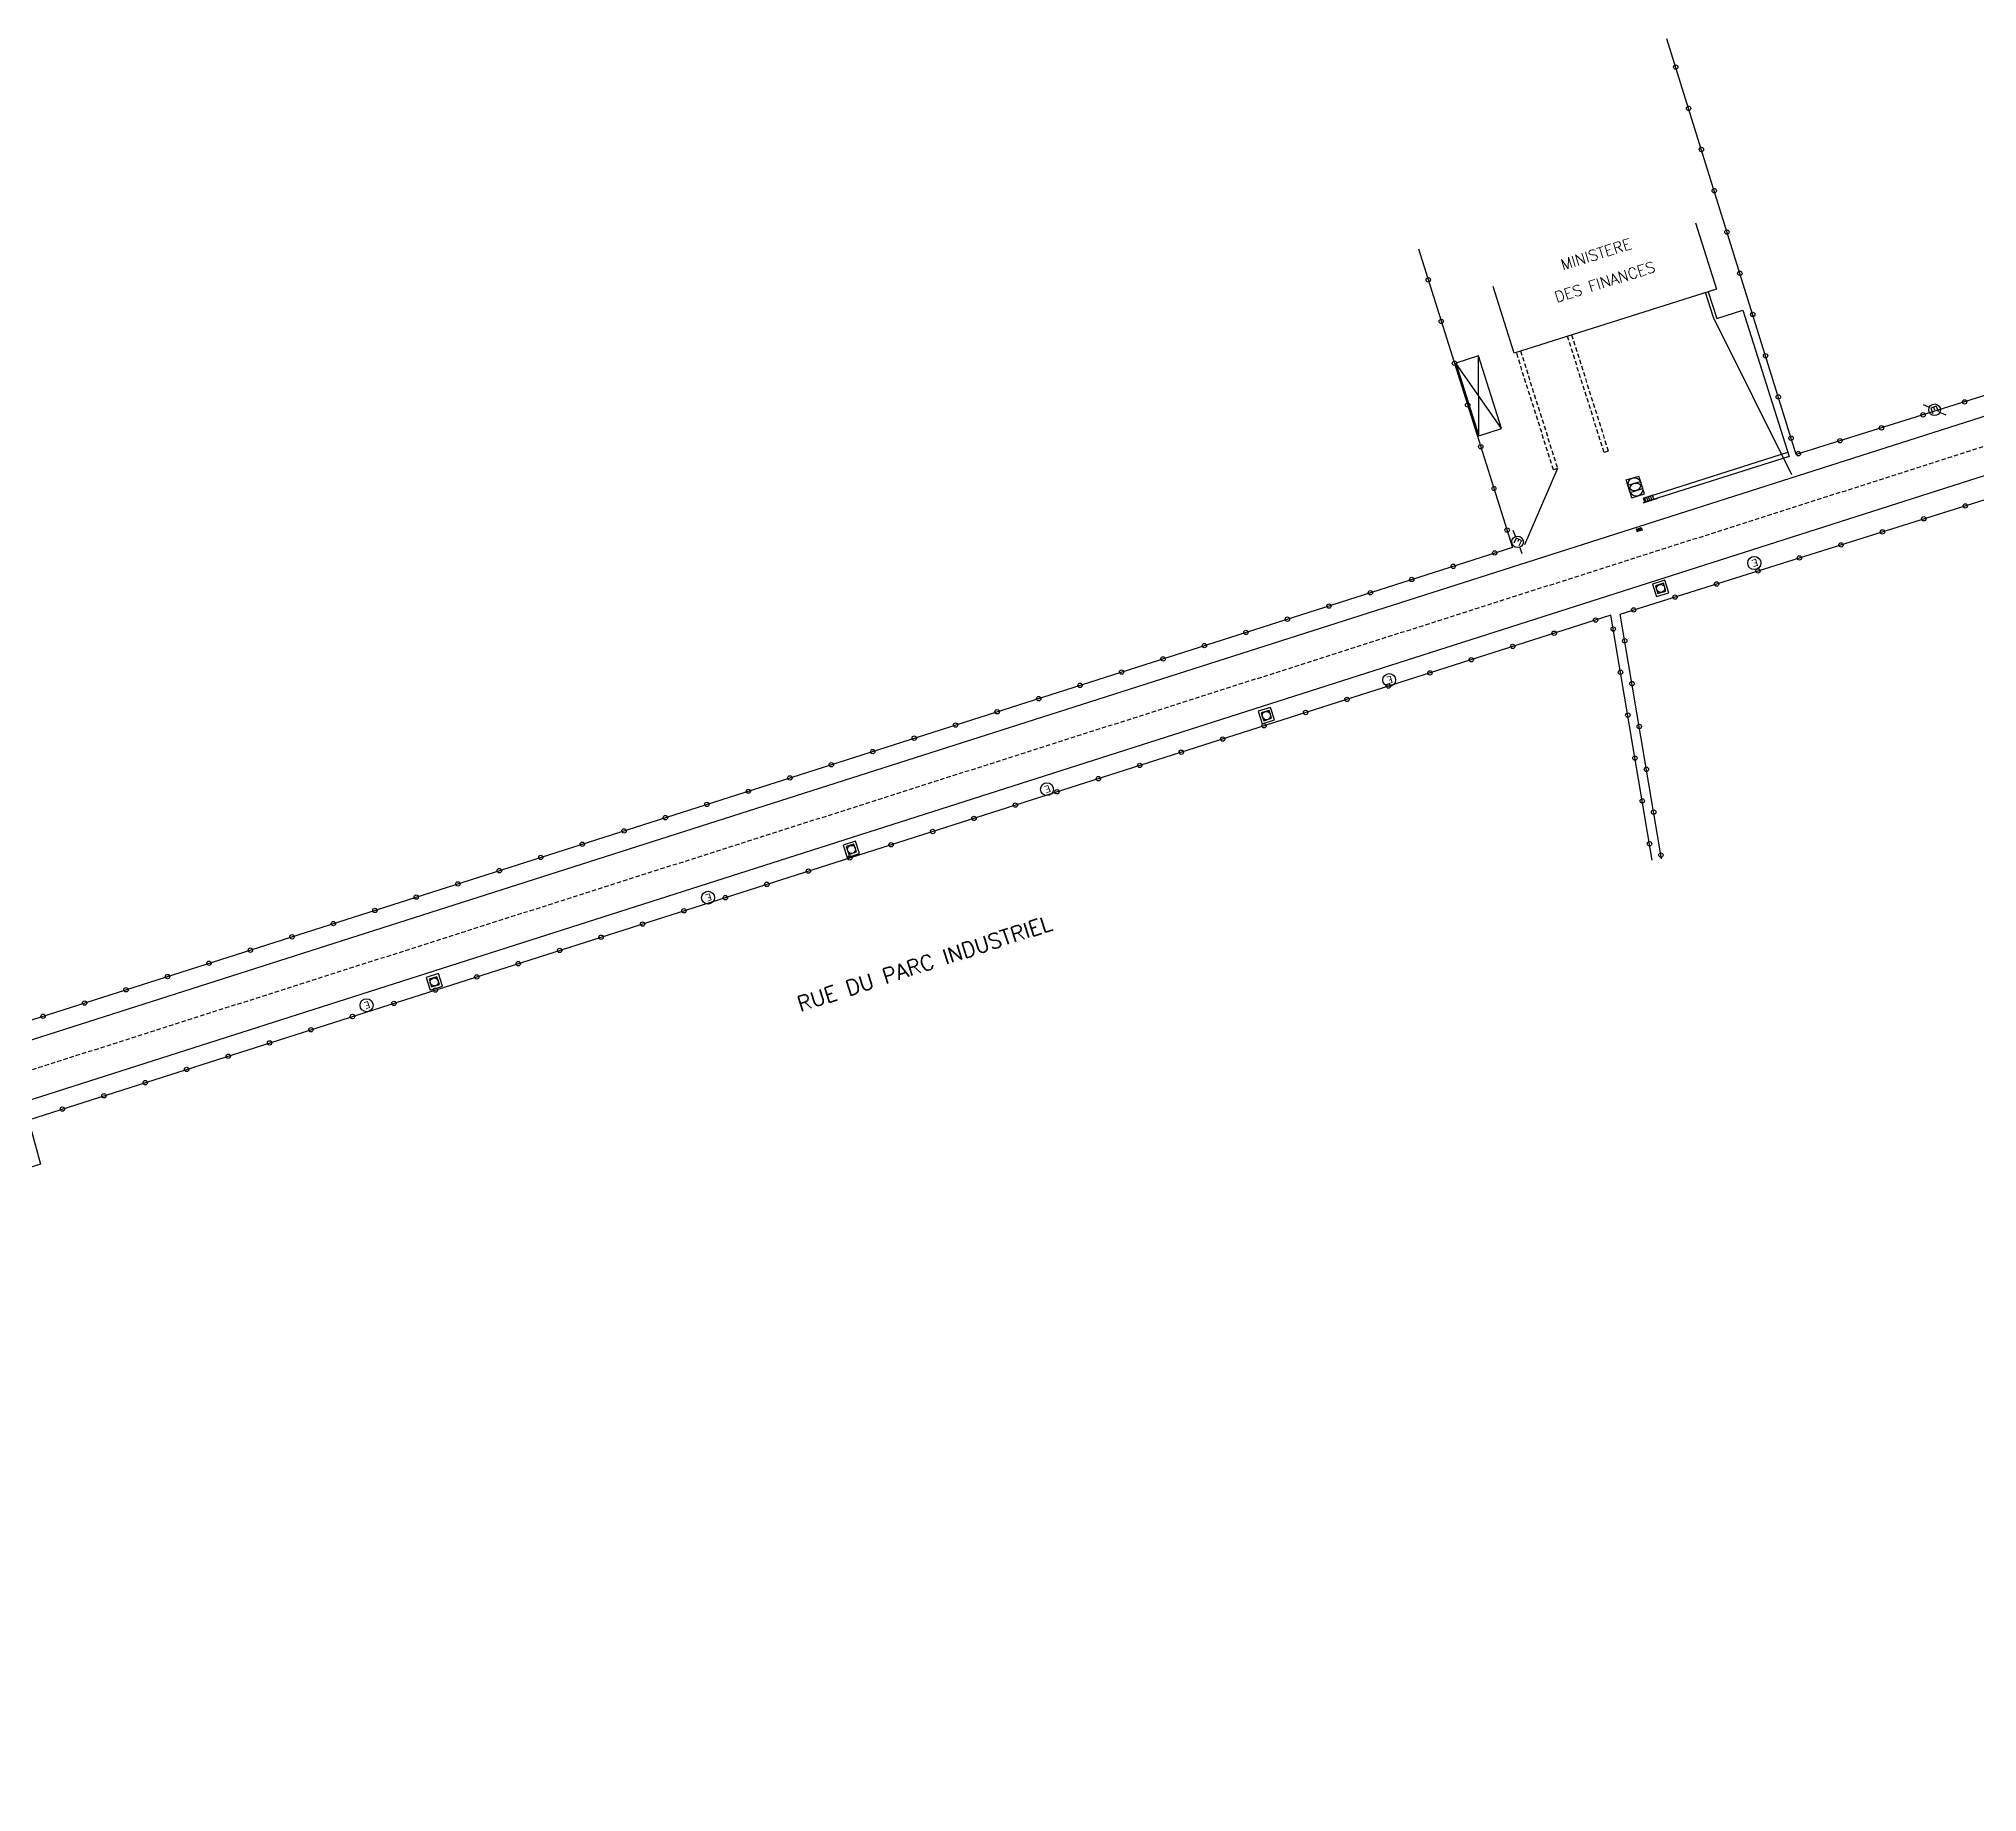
# Model space of a CAD drawing. Header units: millimetres. Extents: x 114000 to 115000, y 149000 to 150000.
# Drawn here: x 114501 to 114723.7, y 149603.8 to 149805.2 of the extents above; entities that cross this region are included whole.
import ezdxf
from ezdxf.enums import TextEntityAlignment as Align

# ---------------------------------------------------------------- set-up
doc = ezdxf.new("R2010")
doc.units = ezdxf.units.MM
doc.linetypes.add('DASHED', pattern=[0.75, 0.5, -0.25])
doc.layers.get('0').update_dxf_attribs({"linetype": 'CONTINUOUS'})
for name, color, linetype in [('W0001', 6, 'DASHED'), ('W0008', 7, 'CONTINUOUS'), ('W0100', 7, 'CONTINUOUS'), ('W0112', 1, 'DASHED'), ('W0322', 7, 'CONTINUOUS'), ('W0334', 7, 'CONTINUOUS'), ('W0400', 7, 'CONTINUOUS'), ('W0402', 7, 'CONTINUOUS'), ('W0420', 7, 'CONTINUOUS'), ('W0471', 7, 'CONTINUOUS'), ('W0984', 7, 'CONTINUOUS'), ('W0989', 7, 'CONTINUOUS')]:
    doc.layers.add(name, color=color, linetype=linetype)
doc.styles.get("Standard").update_dxf_attribs({"font": 'romans.shx', "width": 0.85})

# ---------------------------------------------------------------- blocks, each defined once
blk = doc.blocks.new('T471')
for p, q in [((-0.333334, 0.333334), (-0.333334, -0.333334)), ((-0.333334, 0.333334), (0.333334, 0.333334)), ((-0.333334, 0), (0, 0)), ((0.500001, 0.500001), (1.000002, 1.000002)), ((-0.500001, -0.500001), (-1.000002, -1.000002)), ((-0.333334, -0.333334), (0.333334, -0.333334))]:
    blk.add_line(p, q)
blk.add_ellipse((0, 0), major_axis=(0.471405, 0.471405), ratio=1, start_param=5.4977871438, end_param=11.780972451)
blk = doc.blocks.new('T420')
for p, q in [((0.75, 0.75), (-0.75, 0.75)), ((-0.75, 0.75), (-0.75, -0.75)), ((0.75, 0.75), (0.75, -0.75)), ((0.75, -0.75), (-0.75, -0.75))]:
    blk.add_line(p, q)
blk.add_ellipse((0, 0), major_axis=(-0.53, 0.53), ratio=1, start_param=3.926991, end_param=10.210176)
blk = doc.blocks.new('T400')
for p, q in [((-0.15, 0.3), (0.15, 0.3)), ((-0.15, -0.25), (-0.15, 0.3)), ((-0.15, 0.15), (0.15, 0.15)), ((-0.15, 0), (0.15, 0)), ((0.15, 0.3), (0.15, -0.25)), ((-0.15, -0.15), (0.15, -0.15)), ((-0.15, -0.25), (-0.15, -0.3)), ((-0.15, -0.3), (0.15, -0.3)), ((0.15, -0.3), (0.15, -0.25))]:
    blk.add_line(p, q)

msp = doc.modelspace()

# ---------------------------------------------------------------- linework, layer by layer
at = {"layer": 'W0001'}
msp.add_lwpolyline([(114958.71, 149753.86), (114871.55, 149790.48), (114857.4, 149795.22), (114848.34, 149796.25), (114841.62, 149795.58), (114836.48, 149794.14), (114248.78, 149606.51)], dxfattribs=at)
at = {"layer": 'W0008'}
for points in [[(114835.48, 149797.27), (114248.11, 149609.73)], [(114251.02, 149603.8), (114826.12, 149787.53)], [(114702.38, 149755.14), (114693.37, 149773.19), (114692.46, 149776.06)]]:
    msp.add_lwpolyline(points, dxfattribs=at)
at = {"layer": 'W0100'}
for points in [[(114691.31, 149784.09), (114693.72, 149776.47), (114670.45, 149769.12), (114668.05, 149776.75)], [(114666.4, 149759.61), (114669, 149760.44), (114666.36, 149768.78), (114663.76, 149767.95), (114666.4, 149759.61)], [(114669, 149760.44), (114663.76, 149767.95)], [(114666.4, 149759.61), (114666.36, 149768.78)]]:
    msp.add_lwpolyline(points, dxfattribs=at)
at = {"layer": 'W0112'}
for points in [[(114671.19, 149769.36), (114675.45, 149755.86), (114674.98, 149755.7), (114670.71, 149769.2)], [(114677.06, 149771.22), (114681.28, 149757.84), (114680.8, 149757.7), (114676.59, 149771.06)]]:
    msp.add_lwpolyline(points, dxfattribs=at)
at = {"layer": 'W0322'}
for points in [[(114757.67, 149779.89), (114726.37, 149769.89), (114724.78, 149764.3), (114702.86, 149757.48), (114688.02, 149805.22)], [(114659.47, 149781.08), (114670.28, 149746.8), (114400.26, 149660.64), (114383.54, 149671.55), (114311.35, 149648.47), (114309.95, 149631.78), (114305.55, 149630.34), (114299.1, 149633.53)], [(114687.39, 149711.03), (114682.65, 149739.12), (114752.98, 149761.21)], [(114686.33, 149710.86), (114681.58, 149739.02), (114499.78, 149681.02), (114501.16, 149675.95), (114444.91, 149657.98), (114391.16, 149640.7), (114305.57, 149613.66)]]:
    msp.add_lwpolyline(points, dxfattribs=at)
for centre, radius in [((114689.02, 149801.97), 0.251), ((114690.5, 149797.23), 0.251), ((114691.97, 149792.5), 0.251), ((114693.45, 149787.77), 0.251), ((114694.91, 149783.02), 0.251), ((114696.39, 149778.28), 0.251), ((114660.59, 149777.53), 0.251), ((114697.87, 149773.55), 0.251), ((114662.09, 149772.75), 0.251), ((114663.61, 149767.95), 0.251), ((114699.34, 149768.81), 0.251), ((114665.12, 149763.16), 0.251), ((114700.81, 149764.08), 0.251), ((114722.21, 149763.5), 0.251), ((114712.66, 149760.53), 0.251), ((114717.44, 149762.02), 0.251), ((114666.63, 149758.36), 0.251), ((114702.28, 149759.34), 0.251), ((114707.89, 149759.05), 0.251), ((114703.12, 149757.56), 0.251), ((114668.14, 149753.56), 0.235), ((114722.29, 149751.56), 0.251), ((114717.52, 149750.08), 0.251), ((114669.66, 149748.78), 0.251), ((114708, 149747.08), 0.251), ((114712.77, 149748.58), 0.251), ((114663.47, 149744.62), 0.251), ((114668.23, 149746.16), 0.251), ((114703.23, 149745.58), 0.251), ((114658.7, 149743.11), 0.251), ((114693.71, 149742.59), 0.251), ((114698.47, 149744.09), 0.251), ((114649.18, 149740.06), 0.251), ((114653.95, 149741.59), 0.251), ((114688.95, 149741.09), 0.251), ((114644.41, 149738.55), 0.251), ((114679.82, 149738.45), 0.251), ((114684.18, 149739.61), 0.251), ((114634.88, 149735.52), 0.251), ((114639.65, 149737.03), 0.251), ((114670.3, 149735.42), 0.251), ((114675.06, 149736.94), 0.251), ((114681.84, 149737.41), 0.251), ((114683.16, 149736.06), 0.251), ((114630.12, 149733.98), 0.251), ((114665.54, 149733.89), 0.251), ((114625.36, 149732.47), 0.251), ((114660.78, 149732.38), 0.251), ((114682.68, 149732.45), 0.251), ((114684, 149731.14), 0.251), ((114615.84, 149729.42), 0.251), ((114620.59, 149730.95), 0.251), ((114651.26, 149729.34), 0.251), ((114656.02, 149730.86), 0.251), ((114611.07, 149727.91), 0.251), ((114646.5, 149727.83), 0.251), ((114683.52, 149727.53), 0.251), ((114601.54, 149724.88), 0.251), ((114606.3, 149726.39), 0.251), ((114636.98, 149724.78), 0.251), ((114641.73, 149726.31), 0.251), ((114684.83, 149726.22), 0.251), ((114596.77, 149723.34), 0.251), ((114632.22, 149723.27), 0.251), ((114684.34, 149722.59), 0.251), ((114587.25, 149720.31), 0.251), ((114592.02, 149721.83), 0.251), ((114622.7, 149720.23), 0.251), ((114627.45, 149721.75), 0.251), ((114685.66, 149721.3), 0.251), ((114582.48, 149718.78), 0.235), ((114617.94, 149718.72), 0.251), ((114685.18, 149717.67), 0.251), ((114572.96, 149715.75), 0.251), ((114577.72, 149717.27), 0.251), ((114608.41, 149715.67), 0.251), ((114613.17, 149717.2), 0.251), ((114686.49, 149716.38), 0.251), ((114568.2, 149714.23), 0.251), ((114603.66, 149714.16), 0.251), ((114558.64, 149711.19), 0.251), ((114563.41, 149712.7), 0.251), ((114594.13, 149711.12), 0.251), ((114598.89, 149712.64), 0.251), ((114686.01, 149712.75), 0.251), ((114687.32, 149711.45), 0.251), ((114553.88, 149709.66), 0.251), ((114589.38, 149709.61), 0.251), ((114544.34, 149706.62), 0.251), ((114549.11, 149708.14), 0.251), ((114579.85, 149706.56), 0.251), ((114584.61, 149708.09), 0.251), ((114539.58, 149705.09), 0.251), ((114575.09, 149705.05), 0.251), ((114530.05, 149702.06), 0.251), ((114534.81, 149703.58), 0.251), ((114570.33, 149703.53), 0.251), ((114525.28, 149700.53), 0.251), ((114560.81, 149700.5), 0.251), ((114565.57, 149702.02), 0.251), ((114520.52, 149699.02), 0.251), ((114556.05, 149698.98), 0.251), ((114510.99, 149695.98), 0.251), ((114515.76, 149697.5), 0.251), ((114546.53, 149695.94), 0.251), ((114551.29, 149697.45), 0.251), ((114506.23, 149694.45), 0.251), ((114541.77, 149694.42), 0.251), ((114501.46, 149692.94), 0.251), ((114532.24, 149691.39), 0.251), ((114537.01, 149692.91), 0.251), ((114527.48, 149689.88), 0.251), ((114517.96, 149686.83), 0.251), ((114522.73, 149688.34), 0.251), ((114513.2, 149685.31), 0.251), ((114503.68, 149682.28), 0.251), ((114508.45, 149683.8), 0.251)]:
    msp.add_circle(centre, radius, dxfattribs=at)
at = {"layer": 'W0334'}
for points in [[(114692.75, 149776.16), (114693.73, 149773.07), (114696.73, 149774.03), (114702.06, 149757.24)], [(114675.45, 149755.86), (114671.66, 149747.1)], [(114702.06, 149757.24), (114685.47, 149751.99), (114685.32, 149752.46), (114701.91, 149757.72)]]:
    msp.add_lwpolyline(points, dxfattribs=at)
at = {"layer": 'W0402'}
for points in [[(114685.28, 149751.91), (114686.98, 149752.45)], [(114685.62, 149752.02), (114685.45, 149752.53)], [(114685.84, 149752.08), (114685.67, 149752.61)], [(114686.06, 149752.16), (114685.9, 149752.69)], [(114686.29, 149752.23), (114686.12, 149752.75)], [(114686.52, 149752.3), (114686.34, 149752.83)]]:
    msp.add_lwpolyline(points, dxfattribs=at)
at = {"layer": 'W0420'}
for points in [[(114688.23, 149741.59), (114687.78, 149743.02), (114686.35, 149742.58), (114686.8, 149741.14), (114688.23, 149741.59)], [(114687.88, 149741.78), (114687.6, 149742.67), (114686.7, 149742.39), (114686.98, 149741.5), (114687.88, 149741.78)], [(114642.94, 149726.98), (114642.48, 149728.42), (114641.05, 149727.97), (114641.51, 149726.53), (114642.94, 149726.98)], [(114642.59, 149727.17), (114642.3, 149728.06), (114641.41, 149727.78), (114641.7, 149726.89), (114642.59, 149727.17)], [(114595.27, 149711.62), (114594.81, 149713.06), (114593.38, 149712.59), (114593.84, 149711.17), (114595.27, 149711.62)], [(114594.91, 149711.81), (114594.62, 149712.7), (114593.73, 149712.42), (114594.02, 149711.53), (114594.91, 149711.81)], [(114547.35, 149696.41), (114546.89, 149697.84), (114545.47, 149697.39), (114545.92, 149695.95), (114547.35, 149696.41)], [(114547, 149696.59), (114546.71, 149697.48), (114545.82, 149697.2), (114546.1, 149696.31), (114547, 149696.59)]]:
    msp.add_lwpolyline(points, dxfattribs=at)
for centre, radius in [((114687.29, 149742.08), 0.462), ((114642, 149727.48), 0.474), ((114594.33, 149712.11), 0.46), ((114546.41, 149696.89), 0.46)]:
    msp.add_circle(centre, radius, dxfattribs=at)
at = {"layer": 'W0471'}
for centre, radius in [((114698.05, 149745), 0.756), ((114656.11, 149731.56), 0.739), ((114616.79, 149719.02), 0.741), ((114577.86, 149706.56), 0.739), ((114538.63, 149694.2), 0.754)]:
    msp.add_circle(centre, radius, dxfattribs=at)

# ---------------------------------------------------------------- block references
at = {"layer": 'W0400', "rotation": 287.6041726821585}
msp.add_blockref('T400', (114684.82, 149748.83), dxfattribs=at)
at = {"layer": 'W0420', "rotation": 197.5752094224802}
for p in [(114684.29, 149754.05), (114684.48, 149753.44)]:
    msp.add_blockref('T420', p, dxfattribs=at)
at = {"layer": 'W0471'}
for p, rotation in [((114718.76, 149762.6), 290.5717156464825), ((114670.85, 149747.43), 245.9275782610179)]:
    msp.add_blockref('T471', p, dxfattribs=dict(at, rotation=rotation))

# ---------------------------------------------------------------- texts
for height, rotation, width, p, p2 in [(0.739, 197.9699, 1.016307, (114698.3, 149745.47), (114697.72, 149745.28)), (0.754, 197.7429, 1.008538, (114656.35, 149732.05), (114655.77, 149731.86)), (0.756, 197.967, 0.993205, (114617.03, 149719.5), (114616.45, 149719.31)), (0.754, 197.7429, 1.008538, (114578.1, 149707.05), (114577.52, 149706.86)), (0.739, 197.9699, 1.016307, (114538.87, 149694.67), (114538.29, 149694.48))]:
    msp.add_text('E', height=height, rotation=rotation, dxfattribs=dict(at, width=width)).set_placement(p, p2, align=Align.FIT)
at = {"layer": 'W0984'}
for s, p in [('MINISTERE', (114679.88, 149780.47)), ('DES FINANCES', (114680.88, 149777.29))]:
    msp.add_text(s, height=1.25, rotation=17.4482, dxfattribs=at).set_placement(p, align=Align.MIDDLE)
at = {"layer": 'W0989'}
msp.add_text('RUE DU PARC INDUSTRIEL', height=1.75, rotation=18, dxfattribs=at).set_placement((114602.74, 149699), align=Align.MIDDLE)

doc.saveas('drawing.dxf')
